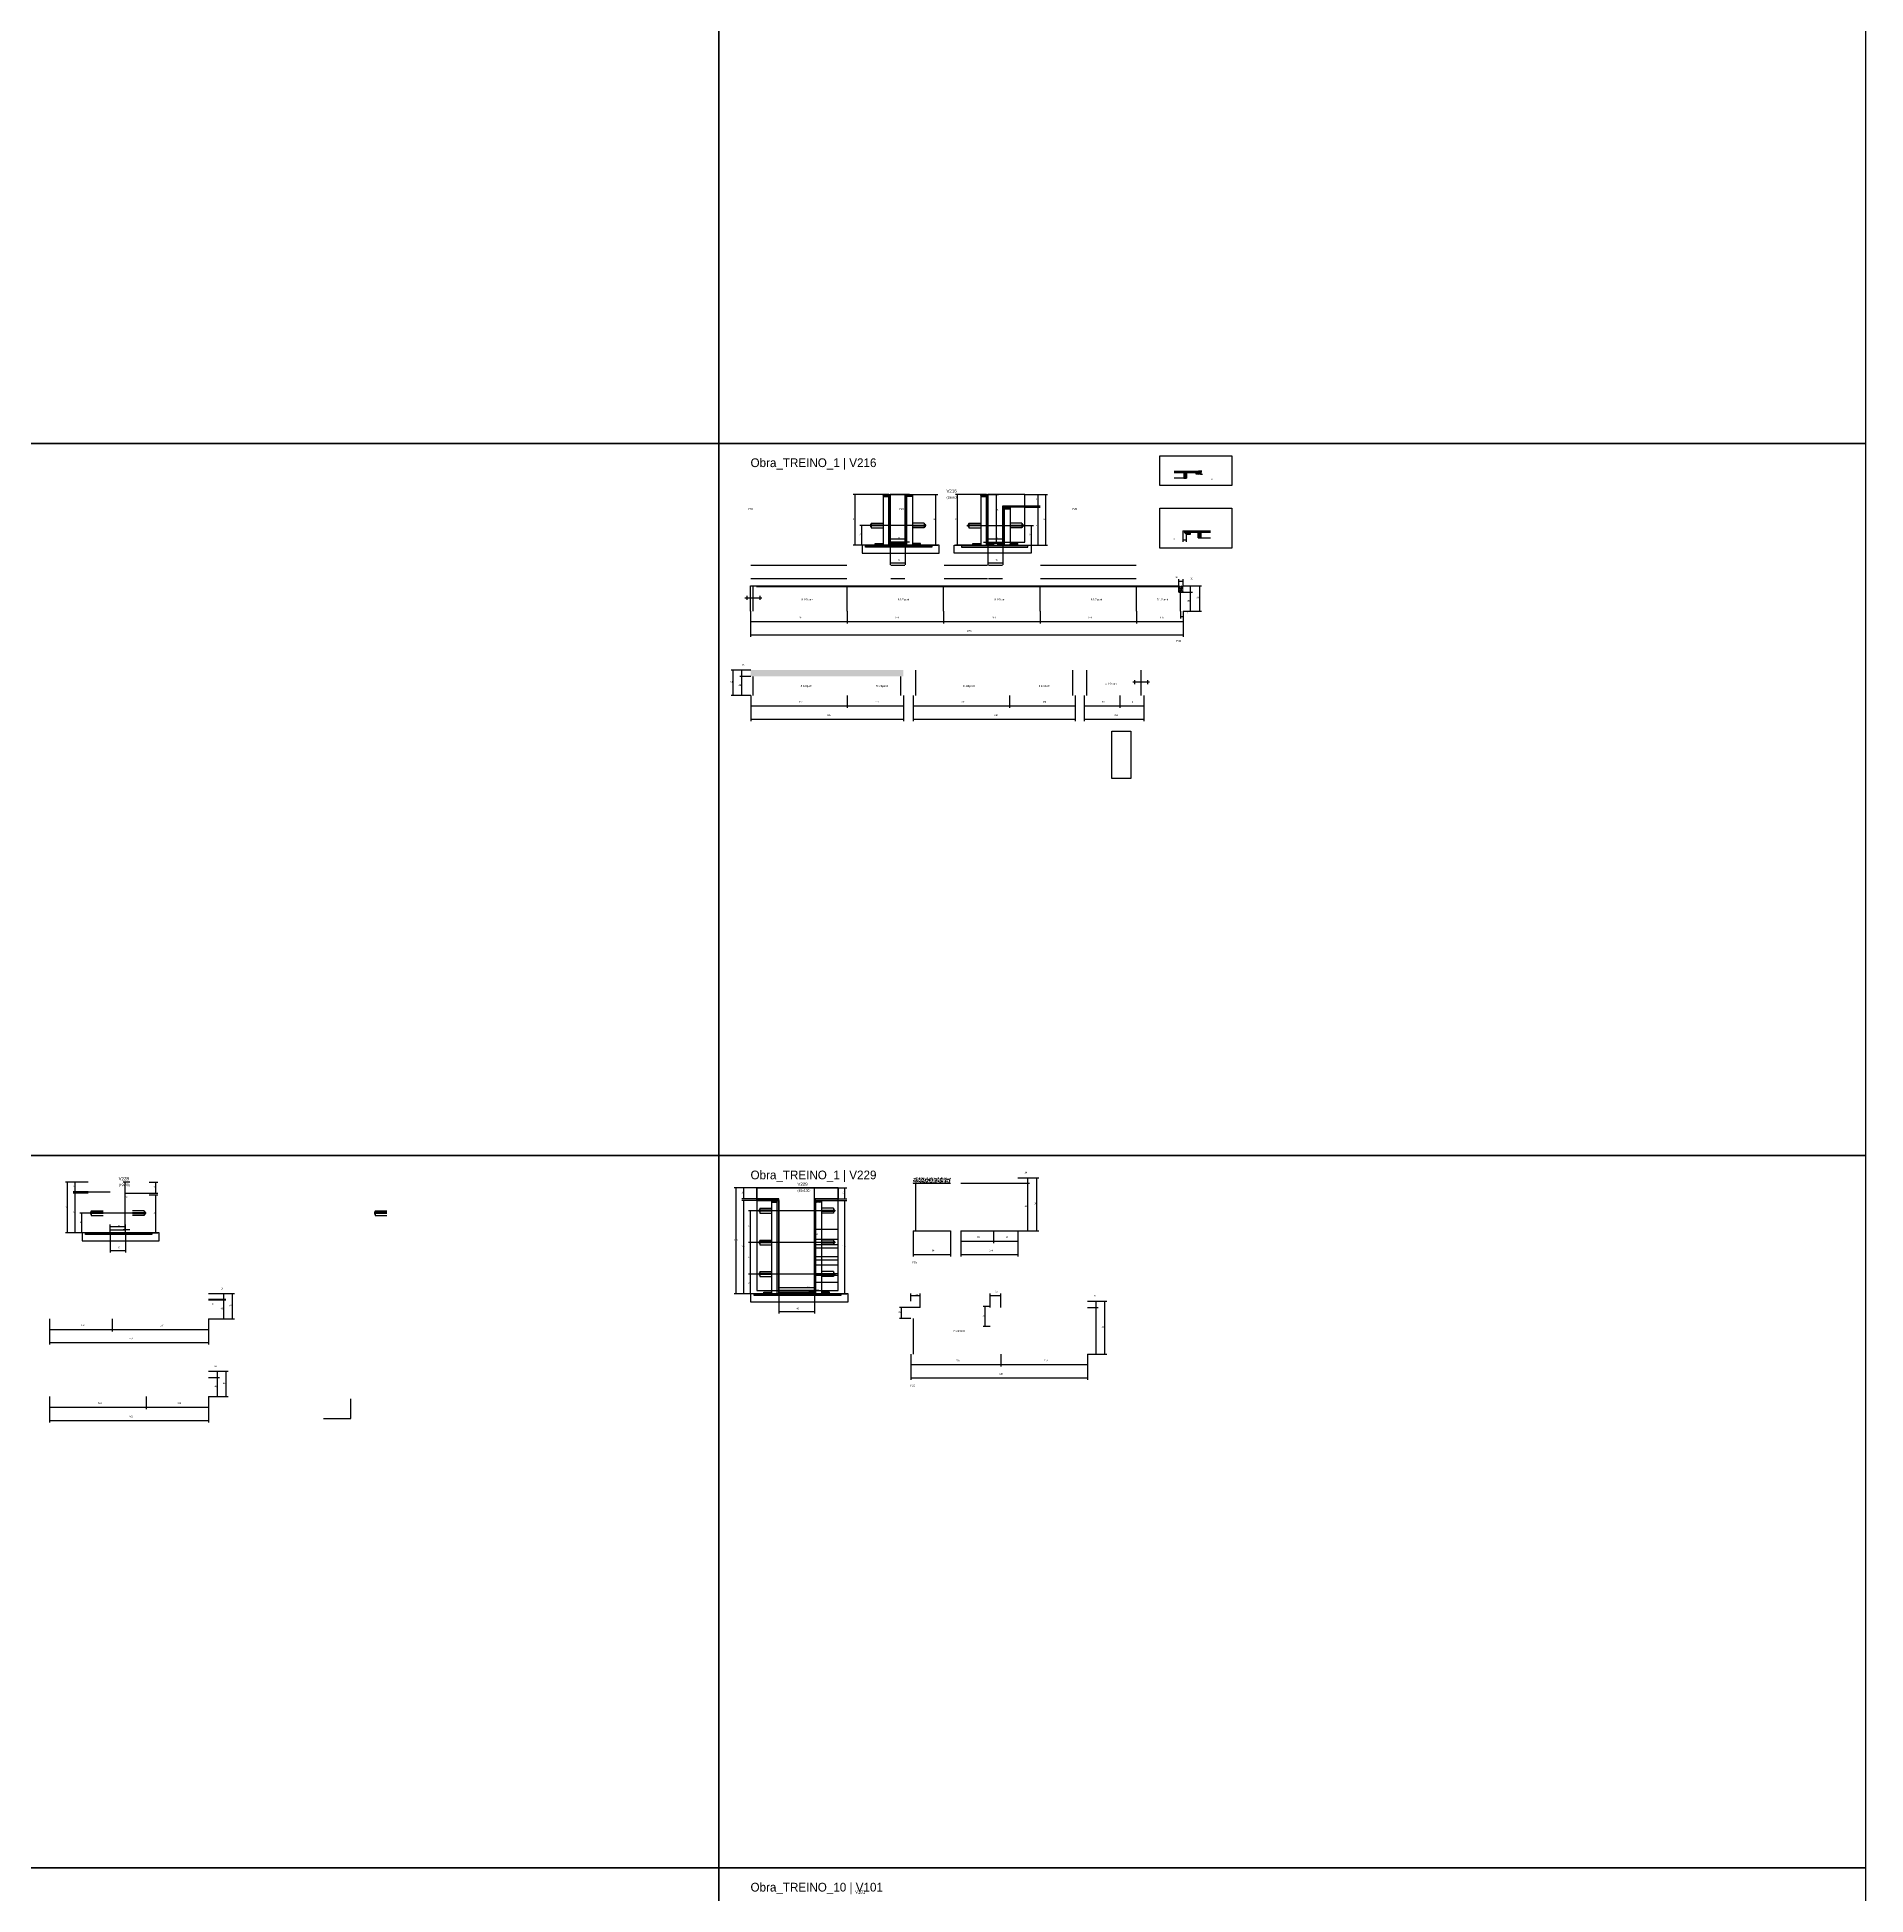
# Model space of a CAD drawing. Header units: metres. Extents: x -41 to 34840, y -36000 to 1848.
# Drawn here: x 30176 to 34800, y -12668 to -7973 of the extents above; entities that cross this region are included whole.
import ezdxf

# ---------------------------------------------------------------- set-up
doc = ezdxf.new("R2010")
doc.units = ezdxf.units.M
for name, color, linetype in [('barrote', 126, 'Continuous'), ('CELL_BORDER', 8, 'Continuous'), ('CONCRETO', 251, 'Continuous'), ('COTA', 4, 'Continuous'), ('Cota Seção (2x)', 4, 'Continuous'), ('cotas', 4, 'Continuous'), ('Hachura', 253, 'Continuous'), ('LABEL_ID', 3, 'Continuous'), ('Madeira', 126, 'Continuous'), ('NOMENCLATURA', 7, 'Continuous'), ('Painéis', 200, 'Continuous'), ('SARR_2.2x7', 40, 'Continuous'), ('SCO-___-LAJ', 4, 'Continuous'), ('TENSOR', 2, 'Continuous'), ('Texto Seção', 7, 'Continuous')]:
    doc.layers.add(name, color=color, linetype=linetype)

msp = doc.modelspace()

# ---------------------------------------------------------------- hatches: boundary and pattern name
at = {"layer": 'COTA'}
h = msp.add_hatch(dxfattribs=at)
h.set_pattern_fill('AR-CONC', scale=0.03)
h.paths.add_polyline_path([(33073.8, -9359.9), (33062.8, -9359.9), (33062.8, -9375.9), (33073.8, -9375.9)])
h = msp.add_hatch(dxfattribs=at)
h.set_pattern_fill('AR-CONC', scale=0.03)
h.paths.add_polyline_path([(32366.5, -9589), (32366.5, -9573), (32366.5, -9573), (31980.5, -9573), (31980.5, -9573), (31980.5, -9589), (31980.5, -9589), (32366.5, -9589)])
h = msp.add_hatch(dxfattribs=at)
h.set_pattern_fill('AR-CONC', scale=0.03)
h.paths.add_polyline_path([(32391.3, -10856), (32391.3, -10870), (32391.3, -10870), (32485.3, -10870), (32485.3, -10870), (32485.3, -10856), (32485.3, -10856), (32391.3, -10856)])
at = {"layer": 'Hachura'}
h = msp.add_hatch(dxfattribs=at)
h.set_pattern_fill('ANSI31', scale=0.5)
h.paths.add_polyline_path([(33082.7, -9073.6), (33075.7, -9073.6), (33075.7, -9087.6), (33082.7, -9087.6)])
h = msp.add_hatch(dxfattribs=at)
h.set_pattern_fill('ANSI31', scale=0.5)
h.paths.add_polyline_path([(33119.7, -9073.6), (33117.9, -9078), (33117.9, -9078), (33107.1, -9078), (33107.1, -9078), (33107.1, -9073.6), (33107.1, -9073.6), (33119.7, -9073.6)])
h = msp.add_hatch(dxfattribs=at)
h.set_pattern_fill('ANSI31', scale=0.5)
h.paths.add_polyline_path([(32329.3, -9134), (32329.3, -9129.6), (32329.3, -9129.6), (32315.3, -9129.6), (32315.3, -9129.6), (32315.3, -9134), (32315.3, -9134), (32329.3, -9134)])
h = msp.add_hatch(color=8, dxfattribs=at)
h.dxf.hatch_style = 1
h.paths.add_polyline_path([(32329.3, -9129.6), (32333.3, -9129.6), (32333.3, -9129.6), (32333.3, -9257.6), (32333.3, -9257.6), (32329.3, -9257.6), (32329.3, -9257.6), (32329.3, -9129.6)])
h = msp.add_hatch(color=8, dxfattribs=at)
h.dxf.hatch_style = 1
h.paths.add_polyline_path([(32375.3, -9129.6), (32371.3, -9129.6), (32371.3, -9129.6), (32371.3, -9257.6), (32371.3, -9257.6), (32375.3, -9257.6), (32375.3, -9257.6), (32375.3, -9129.6)])
h = msp.add_hatch(dxfattribs=at)
h.set_pattern_fill('ANSI31', scale=0.5)
h.paths.add_polyline_path([(32375.3, -9134), (32375.3, -9129.6), (32375.3, -9129.6), (32389.3, -9129.6), (32389.3, -9129.6), (32389.3, -9134), (32389.3, -9134), (32375.3, -9134)])
h = msp.add_hatch(dxfattribs=at)
h.set_pattern_fill('ANSI31', scale=0.5)
h.paths.add_polyline_path([(32576.2, -9134), (32576.2, -9129.6), (32576.2, -9129.6), (32562.2, -9129.6), (32562.2, -9129.6), (32562.2, -9134), (32562.2, -9134), (32576.2, -9134)])
h = msp.add_hatch(color=8, dxfattribs=at)
h.dxf.hatch_style = 1
h.paths.add_polyline_path([(32576.2, -9129.6), (32580.2, -9129.6), (32580.2, -9129.6), (32580.2, -9257.6), (32580.2, -9257.6), (32576.2, -9257.6), (32576.2, -9257.6), (32576.2, -9129.6)])
h = msp.add_hatch(color=8, dxfattribs=at)
h.dxf.hatch_style = 1
h.paths.add_polyline_path([(32622.2, -9157.6), (32618.2, -9157.6), (32618.2, -9157.6), (32618.2, -9257.6), (32618.2, -9257.6), (32622.2, -9257.6), (32622.2, -9257.6), (32622.2, -9157.6)])
h = msp.add_hatch(color=8, dxfattribs=at)
h.dxf.hatch_style = 1
h.paths.add_polyline_path([(32618.2, -9161.6), (32618.2, -9157.6), (32618.2, -9157.6), (32673.8, -9157.6), (32673.8, -9157.6), (32673.8, -9161.6), (32673.8, -9161.6), (32618.2, -9161.6)])
h = msp.add_hatch(dxfattribs=at)
h.set_pattern_fill('ANSI31', scale=0.5)
h.paths.add_polyline_path([(32622.2, -9166), (32622.2, -9161.6), (32622.2, -9161.6), (32636.2, -9161.6), (32636.2, -9161.6), (32636.2, -9166), (32636.2, -9166), (32622.2, -9166)])
h = msp.add_hatch(dxfattribs=at)
h.set_pattern_fill('ANSI31', scale=0.5)
h.paths.add_polyline_path([(33076.8, -9224.9), (33081.4, -9229.3), (33081.4, -9229.3), (33092.2, -9229.3), (33092.2, -9229.3), (33092.2, -9224.9), (33092.2, -9224.9), (33076.8, -9224.9)])
h = msp.add_hatch(dxfattribs=at)
h.set_pattern_fill('ANSI31', scale=0.5)
h.paths.add_polyline_path([(33111.4, -9224.9), (33118.4, -9224.9), (33118.4, -9238.9), (33111.4, -9238.9)])
h = msp.add_hatch(dxfattribs=at)
h.set_pattern_fill('ANSI31', scale=0.5)
h.paths.add_polyline_path([(32295.3, -9257.6), (32295.3, -9253.2), (32295.3, -9253.2), (32315.3, -9253.2), (32315.3, -9253.2), (32315.3, -9257.6), (32315.3, -9257.6), (32295.3, -9257.6)])
h = msp.add_hatch(color=8, dxfattribs=at)
h.dxf.hatch_style = 1
h.paths.add_polyline_path([(32371.3, -9253.2), (32371.3, -9249.6), (32371.3, -9249.6), (32333.3, -9249.6), (32333.3, -9249.6), (32333.3, -9253.2), (32333.3, -9253.2), (32371.3, -9253.2)])
h = msp.add_hatch(dxfattribs=at)
h.set_pattern_fill('ANSI31', scale=0.5)
h.paths.add_polyline_path([(32333.3, -9257.6), (32333.3, -9253.2), (32333.3, -9253.2), (32347.3, -9253.2), (32347.3, -9253.2), (32347.3, -9257.6), (32347.3, -9257.6), (32333.3, -9257.6)])
h = msp.add_hatch(dxfattribs=at)
h.set_pattern_fill('ANSI31', scale=0.5)
h.paths.add_polyline_path([(32371.3, -9257.6), (32371.3, -9253.2), (32371.3, -9253.2), (32357.3, -9253.2), (32357.3, -9253.2), (32357.3, -9257.6), (32357.3, -9257.6), (32371.3, -9257.6)])
h = msp.add_hatch(dxfattribs=at)
h.set_pattern_fill('ANSI31', scale=0.5)
h.paths.add_polyline_path([(32409.3, -9257.6), (32409.3, -9253.2), (32409.3, -9253.2), (32389.3, -9253.2), (32389.3, -9253.2), (32389.3, -9257.6), (32389.3, -9257.6), (32409.3, -9257.6)])
h = msp.add_hatch(dxfattribs=at)
h.set_pattern_fill('ANSI31', scale=0.5)
h.paths.add_polyline_path([(32542.2, -9257.6), (32542.2, -9253.2), (32542.2, -9253.2), (32562.2, -9253.2), (32562.2, -9253.2), (32562.2, -9257.6), (32562.2, -9257.6), (32542.2, -9257.6)])
h = msp.add_hatch(color=8, dxfattribs=at)
h.dxf.hatch_style = 1
h.paths.add_polyline_path([(32580.2, -9253.2), (32580.2, -9249.6), (32580.2, -9249.6), (32618.2, -9249.6), (32618.2, -9249.6), (32618.2, -9253.2), (32618.2, -9253.2), (32580.2, -9253.2)])
h = msp.add_hatch(dxfattribs=at)
h.set_pattern_fill('ANSI31', scale=0.5)
h.paths.add_polyline_path([(32580.2, -9257.6), (32580.2, -9253.2), (32580.2, -9253.2), (32594.2, -9253.2), (32594.2, -9253.2), (32594.2, -9257.6), (32594.2, -9257.6), (32580.2, -9257.6)])
h = msp.add_hatch(dxfattribs=at)
h.set_pattern_fill('ANSI31', scale=0.5)
h.paths.add_polyline_path([(32618.2, -9257.6), (32618.2, -9253.2), (32618.2, -9253.2), (32604.2, -9253.2), (32604.2, -9253.2), (32604.2, -9257.6), (32604.2, -9257.6), (32618.2, -9257.6)])
h = msp.add_hatch(dxfattribs=at)
h.set_pattern_fill('ANSI31', scale=0.5)
h.paths.add_polyline_path([(32656.2, -9257.6), (32656.2, -9253.2), (32656.2, -9253.2), (32636.2, -9253.2), (32636.2, -9253.2), (32636.2, -9257.6), (32636.2, -9257.6), (32656.2, -9257.6)])
h = msp.add_hatch(color=8, dxfattribs=at)
h.dxf.hatch_style = 1
h.paths.add_polyline_path([(32051.4, -10913.4), (32051.4, -10909.4), (32051.4, -10909.4), (31995.8, -10909.4), (31995.8, -10909.4), (31995.8, -10913.4), (31995.8, -10913.4), (32051.4, -10913.4)])
h = msp.add_hatch(dxfattribs=at)
h.set_pattern_fill('ANSI31', scale=0.5)
h.paths.add_polyline_path([(32047.4, -10917.8), (32047.4, -10913.4), (32047.4, -10913.4), (32033.4, -10913.4), (32033.4, -10913.4), (32033.4, -10917.8), (32033.4, -10917.8), (32047.4, -10917.8)])
h = msp.add_hatch(color=8, dxfattribs=at)
h.dxf.hatch_style = 1
h.paths.add_polyline_path([(32047.4, -10913.4), (32051.4, -10913.4), (32051.4, -10913.4), (32051.4, -11149.4), (32051.4, -11149.4), (32047.4, -11149.4), (32047.4, -11149.4), (32047.4, -10913.4)])
h = msp.add_hatch(color=8, dxfattribs=at)
h.dxf.hatch_style = 1
h.paths.add_polyline_path([(32201.4, -10913.4), (32201.4, -10909.4), (32201.4, -10909.4), (32141.4, -10909.4), (32141.4, -10909.4), (32141.4, -10913.4), (32141.4, -10913.4), (32201.4, -10913.4)])
h = msp.add_hatch(color=8, dxfattribs=at)
h.dxf.hatch_style = 1
h.paths.add_polyline_path([(32145.4, -10913.4), (32141.4, -10913.4), (32141.4, -10913.4), (32141.4, -11149.4), (32141.4, -11149.4), (32145.4, -11149.4), (32145.4, -11149.4), (32145.4, -10913.4)])
h = msp.add_hatch(dxfattribs=at)
h.set_pattern_fill('ANSI31', scale=0.5)
h.paths.add_polyline_path([(32145.4, -10917.8), (32145.4, -10913.4), (32145.4, -10913.4), (32159.4, -10913.4), (32159.4, -10913.4), (32159.4, -10917.8), (32159.4, -10917.8), (32145.4, -10917.8)])
h = msp.add_hatch(dxfattribs=at)
h.set_pattern_fill('ANSI31', scale=0.5)
h.paths.add_polyline_path([(32013.4, -11149.4), (32013.4, -11145), (32013.4, -11145), (32033.4, -11145), (32033.4, -11145), (32033.4, -11149.4), (32033.4, -11149.4), (32013.4, -11149.4)])
h = msp.add_hatch(color=8, dxfattribs=at)
h.dxf.hatch_style = 1
h.paths.add_polyline_path([(32141.4, -11145), (32141.4, -11141.4), (32141.4, -11141.4), (32051.4, -11141.4), (32051.4, -11141.4), (32051.4, -11145), (32051.4, -11145), (32141.4, -11145)])
h = msp.add_hatch(dxfattribs=at)
h.set_pattern_fill('ANSI31', scale=0.5)
h.paths.add_polyline_path([(32051.4, -11149.4), (32051.4, -11145), (32051.4, -11145), (32065.4, -11145), (32065.4, -11145), (32065.4, -11149.4), (32065.4, -11149.4), (32051.4, -11149.4)])
h = msp.add_hatch(dxfattribs=at)
h.set_pattern_fill('ANSI31', scale=0.5)
h.paths.add_polyline_path([(32089.4, -11149.4), (32089.4, -11145), (32089.4, -11145), (32103.4, -11145), (32103.4, -11145), (32103.4, -11149.4), (32103.4, -11149.4), (32089.4, -11149.4)])
h = msp.add_hatch(dxfattribs=at)
h.set_pattern_fill('ANSI31', scale=0.5)
h.paths.add_polyline_path([(32141.4, -11149.4), (32141.4, -11145), (32141.4, -11145), (32127.4, -11145), (32127.4, -11145), (32127.4, -11149.4), (32127.4, -11149.4), (32141.4, -11149.4)])
h = msp.add_hatch(dxfattribs=at)
h.set_pattern_fill('ANSI31', scale=0.5)
h.paths.add_polyline_path([(32179.4, -11149.4), (32179.4, -11145), (32179.4, -11145), (32159.4, -11145), (32159.4, -11145), (32159.4, -11149.4), (32159.4, -11149.4), (32179.4, -11149.4)])

# ---------------------------------------------------------------- linework, layer by layer
for p, q in [((32285.3, -9201.6), (32285.3, -9213.6)), ((32285.3, -9201.6), (32315.3, -9201.6)), ((32419.3, -9201.6), (32389.3, -9201.6)), ((32419.3, -9201.6), (32419.3, -9213.6)), ((32532.2, -9201.6), (32532.2, -9213.6)), ((32532.2, -9201.6), (32562.2, -9201.6)), ((32666.2, -9201.6), (32636.2, -9201.6)), ((32666.2, -9201.6), (32666.2, -9213.6)), ((32283.3, -9204.6), (32283.3, -9210.6)), ((32283.3, -9204.6), (32285.3, -9204.6)), ((32285.3, -9210.6), (32283.3, -9210.6)), ((32315.3, -9206.6), (32285.3, -9206.6)), ((32315.3, -9208.6), (32285.3, -9208.6)), ((32285.3, -9213.6), (32315.3, -9213.6)), ((32389.3, -9206.6), (32419.3, -9206.6)), ((32389.3, -9208.6), (32419.3, -9208.6)), ((32419.3, -9213.6), (32389.3, -9213.6)), ((32419.3, -9204.6), (32421.3, -9204.6)), ((32419.3, -9210.6), (32421.3, -9210.6)), ((32421.3, -9204.6), (32421.3, -9210.6)), ((32530.2, -9204.6), (32530.2, -9210.6)), ((32532.2, -9204.6), (32530.2, -9204.6)), ((32532.2, -9210.6), (32530.2, -9210.6)), ((32562.2, -9206.6), (32532.2, -9206.6)), ((32562.2, -9208.6), (32532.2, -9208.6)), ((32532.2, -9213.6), (32562.2, -9213.6)), ((32636.2, -9206.6), (32666.2, -9206.6)), ((32636.2, -9208.6), (32666.2, -9208.6)), ((32666.2, -9213.6), (32636.2, -9213.6)), ((32668.2, -9204.6), (32666.2, -9204.6)), ((32666.2, -9210.6), (32668.2, -9210.6)), ((32668.2, -9204.6), (32668.2, -9210.6)), ((32001.4, -10936.3), (32001.4, -10942.3)), ((32001.4, -10936.3), (32003.4, -10936.3)), ((32003.4, -10933.3), (32003.4, -10945.3)), ((32003.4, -10933.3), (32033.4, -10933.3)), ((32033.4, -10938.3), (32003.4, -10938.3)), ((32189.4, -10933.3), (32159.4, -10933.3)), ((32159.4, -10938.3), (32189.4, -10938.3)), ((32189.4, -10933.3), (32189.4, -10945.3)), ((32189.4, -10936.3), (32191.4, -10936.3)), ((32191.4, -10936.3), (32191.4, -10942.3)), ((30311.2, -10942.3), (30311.2, -10948.3)), ((30311.2, -10942.3), (30313.2, -10942.3)), ((30313.2, -10948.3), (30311.2, -10948.3)), ((30313.2, -10939.3), (30313.2, -10951.3)), ((30313.2, -10939.3), (30343.2, -10939.3)), ((30343.2, -10944.3), (30313.2, -10944.3)), ((30343.2, -10946.3), (30313.2, -10946.3)), ((30313.2, -10951.3), (30343.2, -10951.3)), ((30447.2, -10939.3), (30417.2, -10939.3)), ((30417.2, -10944.3), (30447.2, -10944.3)), ((30417.2, -10946.3), (30447.2, -10946.3)), ((30447.2, -10951.3), (30417.2, -10951.3)), ((30447.2, -10939.3), (30447.2, -10951.3)), ((30447.2, -10942.3), (30449.2, -10942.3)), ((30447.2, -10948.3), (30449.2, -10948.3)), ((30449.2, -10942.3), (30449.2, -10948.3)), ((31028.8, -10942.3), (31028.8, -10948.3)), ((31028.8, -10942.3), (31030.8, -10942.3)), ((31030.8, -10948.3), (31028.8, -10948.3)), ((31030.8, -10939.3), (31030.8, -10951.3)), ((31030.8, -10939.3), (31060.8, -10939.3)), ((31060.8, -10944.3), (31030.8, -10944.3)), ((31060.8, -10946.3), (31030.8, -10946.3)), ((31030.8, -10951.3), (31060.8, -10951.3)), ((32003.4, -10942.3), (32001.4, -10942.3)), ((32033.4, -10940.3), (32003.4, -10940.3)), ((32003.4, -10945.3), (32033.4, -10945.3)), ((32159.4, -10940.3), (32189.4, -10940.3)), ((32189.4, -10945.3), (32159.4, -10945.3)), ((32189.4, -10942.3), (32191.4, -10942.3)), ((32001.4, -11016.4), (32001.4, -11022.4)), ((32001.4, -11016.4), (32003.4, -11016.4)), ((32003.4, -11022.4), (32001.4, -11022.4)), ((32003.4, -11013.4), (32003.4, -11025.4)), ((32003.4, -11013.4), (32033.4, -11013.4)), ((32033.4, -11018.4), (32003.4, -11018.4)), ((32033.4, -11020.4), (32003.4, -11020.4)), ((32003.4, -11025.4), (32033.4, -11025.4)), ((32189.4, -11013.4), (32159.4, -11013.4)), ((32159.4, -11018.4), (32189.4, -11018.4)), ((32159.4, -11020.4), (32189.4, -11020.4)), ((32189.4, -11025.4), (32159.4, -11025.4)), ((32189.4, -11013.4), (32189.4, -11025.4)), ((32189.4, -11016.4), (32191.4, -11016.4)), ((32189.4, -11022.4), (32191.4, -11022.4)), ((32191.4, -11016.4), (32191.4, -11022.4)), ((32001.4, -11096.4), (32001.4, -11102.4)), ((32001.4, -11096.4), (32003.4, -11096.4)), ((32003.4, -11102.4), (32001.4, -11102.4)), ((32003.4, -11093.4), (32003.4, -11105.4)), ((32003.4, -11093.4), (32033.4, -11093.4)), ((32033.4, -11098.4), (32003.4, -11098.4)), ((32033.4, -11100.4), (32003.4, -11100.4)), ((32003.4, -11105.4), (32033.4, -11105.4)), ((32189.4, -11093.4), (32159.4, -11093.4)), ((32159.4, -11098.4), (32189.4, -11098.4)), ((32159.4, -11100.4), (32189.4, -11100.4)), ((32189.4, -11105.4), (32159.4, -11105.4)), ((32189.4, -11093.4), (32189.4, -11105.4)), ((32189.4, -11096.4), (32191.4, -11096.4)), ((32189.4, -11102.4), (32191.4, -11102.4)), ((32191.4, -11096.4), (32191.4, -11102.4))]:
    msp.add_line(p, q)
at = {"layer": 'barrote'}
for points in [[(32261.9, -9277.6), (32457, -9277.6), (32457, -9257.6), (32261.9, -9257.6)], [(32689.7, -9277.6), (32494.5, -9277.6), (32494.5, -9257.6), (32689.7, -9257.6)], [(30289.8, -11015.3), (30485, -11015.3), (30485, -10995.3), (30289.8, -10995.3)], [(31980, -11169.4), (32227.1, -11169.4), (32227.1, -11149.4), (31980, -11149.4)]]:
    msp.add_lwpolyline(points, close=True, dxfattribs=at)
at = {"layer": 'CELL_BORDER'}
for points in [[(29000, -9000), (31900, -9000), (31900, -7200), (29000, -7200)], [(31900, -9000), (34800, -9000), (34800, -7200), (31900, -7200)], [(29000, -10800), (31900, -10800), (31900, -9000), (29000, -9000)], [(31900, -10800), (34800, -10800), (34800, -9000), (31900, -9000)], [(29000, -12600), (31900, -12600), (31900, -10800), (29000, -10800)], [(31900, -12600), (34800, -12600), (34800, -10800), (31900, -10800)], [(29000, -14400), (31900, -14400), (31900, -12600), (29000, -12600)], [(31900, -14400), (34800, -14400), (34800, -12600), (31900, -12600)]]:
    msp.add_lwpolyline(points, close=True, dxfattribs=at)
at = {"layer": 'CONCRETO'}
for points in [[(32333.3, -9129.6), (32333.3, -9129.6), (32371.3, -9129.6), (32371.3, -9157.6), (32371.3, -9157.6), (32371.3, -9249.6), (32333.3, -9249.6), (32333.3, -9129.6)], [(32333.3, -9249.6), (32371.3, -9249.6), (32371.3, -9129.6), (32333.3, -9129.6)], [(32673.8, -9157.6), (32673.8, -9129.6), (32580.2, -9129.6), (32580.2, -9157.6), (32580.2, -9157.6), (32580.2, -9249.6), (32618.2, -9249.6), (32618.2, -9157.6)], [(32580.2, -9249.6), (32673.8, -9249.6), (32673.8, -9129.6), (32580.2, -9129.6)], [(32893.7, -9727.1), (32893.7, -9727.1), (32941.7, -9727.1), (32941.7, -9755.1), (32941.7, -9755.1), (32941.7, -9847.1), (32893.7, -9847.1), (32893.7, -9727.1)], [(31995.8, -10909.4), (31995.8, -10881.4), (32201.4, -10881.4), (32201.4, -10909.4), (32141.4, -10909.4), (32141.4, -11141.4), (32051.4, -11141.4), (32051.4, -10909.4)], [(31995.8, -11141.4), (32201.4, -11141.4), (32201.4, -10881.4), (31995.8, -10881.4)]]:
    msp.add_lwpolyline(points, close=True, dxfattribs=at)
at = {"layer": 'COTA'}
for p, q in [((33121.1, -9070), (33112.9, -9070)), ((33117.9, -9078), (33117.9, -9070)), ((33117.9, -9078), (33122.9, -9078)), ((32315.3, -9129.6), (32239.6, -9129.6)), ((32244.6, -9257.6), (32244.6, -9129.6)), ((32389.3, -9129.6), (32453.2, -9129.6)), ((32448.2, -9257.6), (32448.2, -9129.6)), ((32562.2, -9129.6), (32498.3, -9129.6)), ((32503.3, -9257.6), (32503.3, -9129.6)), ((32673.8, -9129.6), (32731.2, -9129.6)), ((32673.8, -9129.6), (32711.9, -9129.6)), ((32706.9, -9157.6), (32706.9, -9129.6)), ((32726.2, -9257.6), (32726.2, -9129.6)), ((32673.8, -9157.6), (32711.9, -9157.6)), ((32673.8, -9161.6), (32711.9, -9161.6)), ((32706.9, -9257.6), (32706.9, -9161.6)), ((32280, -9207.6), (32256.4, -9207.6)), ((32261.4, -9257.6), (32261.4, -9207.6)), ((32671.5, -9207.6), (32695.1, -9207.6)), ((32690.1, -9257.6), (32690.1, -9207.6)), ((33073, -9221.3), (33073, -9248.8)), ((33073, -9243.8), (33081.4, -9243.8)), ((33081.4, -9229.3), (33081.4, -9248.8)), ((32299.7, -9257.6), (32239.6, -9257.6)), ((32280, -9257.6), (32256.4, -9257.6)), ((32333.3, -9257.6), (32333.3, -9307.3)), ((32371.3, -9257.6), (32371.3, -9307.3)), ((32404.9, -9257.6), (32453.2, -9257.6)), ((32546.6, -9257.6), (32498.3, -9257.6)), ((32580.2, -9257.6), (32580.2, -9307.3)), ((32618.2, -9257.6), (32618.2, -9307.3)), ((32651.8, -9257.6), (32731.2, -9257.6)), ((32651.8, -9257.6), (32711.9, -9257.6)), ((32671.5, -9257.6), (32695.1, -9257.6)), ((32333.3, -9302.3), (32371.3, -9302.3)), ((32580.2, -9302.3), (32618.2, -9302.3)), ((31980, -9423.9), (31980, -9455.5)), ((31980, -9423.9), (31980, -9489)), ((32224, -9423.9), (32224, -9455.5)), ((32224, -9423.9), (32224, -9455.5)), ((32468, -9423.9), (32468, -9455.5)), ((32468, -9423.9), (32468, -9455.5)), ((32712, -9423.9), (32712, -9455.5)), ((32712, -9423.9), (32712, -9455.5)), ((32956, -9423.9), (32956, -9455.5)), ((32956, -9423.9), (32956, -9455.5)), ((33066.8, -9423.9), (33066.8, -9442.8)), ((33073.8, -9423.9), (33073.8, -9455.5)), ((33073.8, -9423.9), (33073.8, -9489)), ((33073.8, -9423.9), (33073.8, -9442.8)), ((31980, -9450.5), (32224, -9450.5)), ((32224, -9450.5), (32468, -9450.5)), ((32468, -9450.5), (32712, -9450.5)), ((32712, -9450.5), (32956, -9450.5)), ((32956, -9450.5), (33073.8, -9450.5)), ((33066.8, -9437.8), (33073.8, -9437.8)), ((31980, -9484), (33073.8, -9484)), ((31980.5, -9573), (31931.4, -9573)), ((31936.4, -9637), (31936.4, -9573)), ((31980.5, -9573), (31953, -9573)), ((31958, -9589), (31958, -9573)), ((31980.5, -9589), (31953, -9589)), ((31980.5, -9589), (31953, -9589)), ((31958, -9637), (31958, -9589)), ((31980.5, -9637), (31931.4, -9637)), ((31980.5, -9637), (31953, -9637)), ((31980.5, -9637), (31980.5, -9668.6)), ((31980.5, -9637), (31980.5, -9702.1)), ((31980.5, -9663.6), (32224.5, -9663.6)), ((32224.5, -9637), (32224.5, -9668.6)), ((32224.5, -9637), (32224.5, -9668.6)), ((32224.5, -9663.6), (32366.5, -9663.6)), ((32366.5, -9637), (32366.5, -9668.6)), ((32366.5, -9637), (32366.5, -9702.1)), ((32391.1, -9637), (32391.1, -9668.6)), ((32391.1, -9637), (32391.1, -9702.1)), ((32391.1, -9663.6), (32635.1, -9663.6)), ((32635.1, -9637), (32635.1, -9668.6)), ((32635.1, -9637), (32635.1, -9668.6)), ((32635.1, -9663.6), (32801.1, -9663.6)), ((32801.1, -9637), (32801.1, -9668.6)), ((32801.1, -9637), (32801.1, -9702.1)), ((32823.4, -9637), (32823.4, -9702.1)), ((32974.6, -9637), (32974.6, -9702.1)), ((31980.5, -9697.1), (32366.5, -9697.1)), ((32391.1, -9697.1), (32801.1, -9697.1)), ((32823.4, -9697.1), (32974.6, -9697.1)), ((30305.6, -10867.3), (30248.2, -10867.3)), ((30253.2, -10995.3), (30253.2, -10867.3)), ((30305.6, -10867.3), (30267.6, -10867.3)), ((30305.6, -10891.3), (30267.6, -10891.3)), ((30272.6, -10891.3), (30272.6, -10867.3)), ((30459.2, -10867.3), (30481.1, -10867.3)), ((30476.1, -10895.3), (30476.1, -10867.3)), ((31995.8, -10881.4), (31938.4, -10881.4)), ((31943.4, -11149.4), (31943.4, -10881.4)), ((31995.8, -10881.4), (31957.8, -10881.4)), ((31962.8, -10909.4), (31962.8, -10881.4)), ((32201.4, -10881.4), (32223.3, -10881.4)), ((32218.3, -10909.4), (32218.3, -10881.4)), ((30305.6, -10895.3), (30267.6, -10895.3)), ((30272.6, -10995.3), (30272.6, -10895.3)), ((30459.2, -10895.3), (30481.1, -10895.3)), ((30459.2, -10899.3), (30481.1, -10899.3)), ((30476.1, -10995.3), (30476.1, -10899.3)), ((31995.8, -10909.4), (31957.8, -10909.4)), ((31995.8, -10913.4), (31957.8, -10913.4)), ((31962.8, -11149.4), (31962.8, -10913.4)), ((32201.4, -10909.4), (32223.3, -10909.4)), ((32201.4, -10913.4), (32223.3, -10913.4)), ((32218.3, -11149.4), (32218.3, -10913.4)), ((30307.9, -10945.3), (30284.4, -10945.3)), ((30289.4, -10995.3), (30289.4, -10945.3)), ((31998.1, -10939.3), (31974.6, -10939.3)), ((31979.6, -11019.4), (31979.6, -10939.3)), ((30327.6, -10995.3), (30248.2, -10995.3)), ((30327.6, -10995.3), (30267.6, -10995.3)), ((30307.9, -10995.3), (30284.4, -10995.3)), ((30361.2, -10995.3), (30361.2, -11045)), ((30399.2, -10995.3), (30399.2, -11045)), ((30432.8, -10995.3), (30481.1, -10995.3)), ((31998.1, -11019.4), (31974.6, -11019.4)), ((31998.1, -11019.4), (31974.6, -11019.4)), ((31979.6, -11099.4), (31979.6, -11019.4)), ((32391.3, -10990), (32391.3, -11055)), ((32485.3, -10990), (32485.3, -11055)), ((32511.7, -10990), (32511.7, -11021.5)), ((32511.7, -10990), (32511.7, -11055)), ((32511.7, -11016.5), (32594.7, -11016.5)), ((32594.7, -10990), (32594.7, -11021.5)), ((32594.7, -10990), (32594.7, -11021.5)), ((32594.7, -11016.5), (32655.7, -11016.5)), ((32655.7, -10990), (32655.7, -11021.5)), ((32655.7, -10990), (32655.7, -11055)), ((30361.2, -11040), (30399.2, -11040)), ((32391.3, -11050), (32485.3, -11050)), ((32511.7, -11050), (32655.7, -11050)), ((31998.1, -11099.4), (31974.6, -11099.4)), ((31998.1, -11099.4), (31974.6, -11099.4)), ((31979.6, -11149.4), (31979.6, -11099.4)), ((30609.8, -11148.7), (30653.5, -11148.7)), ((30609.8, -11148.7), (30675.1, -11148.7)), ((30609.8, -11162.7), (30653.5, -11162.7)), ((30609.8, -11164.7), (30653.5, -11164.7)), ((30648.5, -11162.7), (30648.5, -11148.7)), ((30648.5, -11212.7), (30648.5, -11164.7)), ((30670.1, -11212.7), (30670.1, -11148.7)), ((32017.8, -11149.4), (31938.4, -11149.4)), ((32017.8, -11149.4), (31957.8, -11149.4)), ((31998.1, -11149.4), (31974.6, -11149.4)), ((32051.4, -11149.4), (32051.4, -11199.1)), ((32141.4, -11149.4), (32141.4, -11199.1)), ((32175, -11149.4), (32223.3, -11149.4)), ((32831.7, -11167.7), (32859.2, -11167.7)), ((32831.7, -11167.7), (32880.8, -11167.7)), ((32854.2, -11183.7), (32854.2, -11167.7)), ((32875.8, -11301.7), (32875.8, -11167.7)), ((30207.8, -11212.7), (30207.8, -11244.3)), ((30207.8, -11212.7), (30207.8, -11277.8)), ((30365.8, -11212.7), (30365.8, -11244.3)), ((30365.8, -11212.7), (30365.8, -11244.3)), ((30609.8, -11212.7), (30609.8, -11244.3)), ((30609.8, -11212.7), (30609.8, -11277.8)), ((30609.8, -11212.7), (30653.5, -11212.7)), ((30609.8, -11212.7), (30675.1, -11212.7)), ((32051.4, -11194.1), (32141.4, -11194.1)), ((32831.7, -11183.7), (32859.2, -11183.7)), ((32831.7, -11183.7), (32859.2, -11183.7)), ((32854.2, -11301.7), (32854.2, -11183.7)), ((30207.8, -11239.3), (30365.8, -11239.3)), ((30365.8, -11239.3), (30609.8, -11239.3)), ((30207.8, -11272.8), (30609.8, -11272.8)), ((32385.2, -11301.7), (32385.2, -11333.2)), ((32385.2, -11301.7), (32385.2, -11366.8)), ((32612.7, -11301.7), (32612.7, -11333.2)), ((32612.7, -11301.7), (32612.7, -11333.2)), ((32831.7, -11301.7), (32831.7, -11333.2)), ((32831.7, -11301.7), (32831.7, -11366.8)), ((32831.7, -11301.7), (32859.2, -11301.7)), ((32831.7, -11301.7), (32880.8, -11301.7)), ((30609.8, -11345.3), (30637.3, -11345.3)), ((30609.8, -11345.3), (30658.9, -11345.3)), ((30609.8, -11361.3), (30637.3, -11361.3)), ((30609.8, -11361.3), (30637.3, -11361.3)), ((30632.3, -11361.3), (30632.3, -11345.3)), ((30632.3, -11409.3), (30632.3, -11361.3)), ((30653.9, -11409.3), (30653.9, -11345.3)), ((32385.2, -11328.2), (32612.7, -11328.2)), ((32612.7, -11328.2), (32831.7, -11328.2)), ((32385.2, -11361.8), (32831.7, -11361.8)), ((30207.8, -11409.3), (30207.8, -11440.9)), ((30207.8, -11409.3), (30207.8, -11474.4)), ((30207.8, -11435.9), (30451.8, -11435.9)), ((30451.8, -11409.3), (30451.8, -11440.9)), ((30451.8, -11409.3), (30451.8, -11440.9)), ((30451.8, -11435.9), (30609.8, -11435.9)), ((30609.8, -11409.3), (30609.8, -11440.9)), ((30609.8, -11409.3), (30609.8, -11474.4)), ((30609.8, -11409.3), (30637.3, -11409.3)), ((30609.8, -11409.3), (30658.9, -11409.3)), ((30207.8, -11469.4), (30609.8, -11469.4))]:
    msp.add_line(p, q, dxfattribs=at)
at = {"layer": 'Cota Seção (2x)'}
for p, q in [((32382.3, -9129.6), (32365.8, -9129.6)), ((32370.8, -9249.6), (32370.8, -9129.6)), ((32569.2, -9129.6), (32606.7, -9129.6)), ((32601.7, -9249.6), (32601.7, -9129.6)), ((32333.3, -9257.6), (32333.3, -9236.6)), ((32333.3, -9241.6), (32371.3, -9241.6)), ((32371.3, -9257.6), (32371.3, -9236.6)), ((32580.2, -9257.6), (32580.2, -9236.6)), ((32580.2, -9241.6), (32618.2, -9241.6)), ((32618.2, -9257.6), (32618.2, -9236.6)), ((32382.3, -9249.6), (32365.8, -9249.6)), ((32569.2, -9249.6), (32606.7, -9249.6)), ((33062.8, -9359.9), (33062.8, -9343.2)), ((33062.8, -9348.2), (33073.8, -9348.2)), ((33073.8, -9359.9), (33073.8, -9343.2)), ((33073.8, -9359.9), (33097.4, -9359.9)), ((33073.8, -9359.9), (33120.6, -9359.9)), ((33073.8, -9375.9), (33097.4, -9375.9)), ((33073.8, -9375.9), (33097.4, -9375.9)), ((33092.4, -9375.9), (33092.4, -9359.9)), ((33092.4, -9423.9), (33092.4, -9375.9)), ((33115.6, -9423.9), (33115.6, -9359.9)), ((33073.8, -9423.9), (33097.4, -9423.9)), ((33073.8, -9423.9), (33120.6, -9423.9)), ((32823.4, -9637), (32823.4, -9668.6)), ((32823.4, -9663.6), (32913.6, -9663.6)), ((32913.6, -9637), (32913.6, -9668.6)), ((32913.6, -9637), (32913.6, -9668.6)), ((32913.6, -9663.6), (32974.6, -9663.6)), ((32974.6, -9637), (32974.6, -9668.6)), ((30410.2, -10867.3), (30393.7, -10867.3)), ((30398.7, -10987.3), (30398.7, -10867.3)), ((32152.4, -10881.4), (32136.4, -10881.4)), ((32141.4, -11141.4), (32141.4, -10881.4)), ((32655.7, -10856), (32685.7, -10856)), ((32655.7, -10856), (32709.1, -10856)), ((32655.7, -10870), (32685.7, -10870)), ((32655.7, -10870), (32685.7, -10870)), ((32680.7, -10870), (32680.7, -10856)), ((32680.7, -10990), (32680.7, -10870)), ((32704.1, -10990), (32704.1, -10856)), ((30361.2, -10995.3), (30361.2, -10974.3)), ((30361.2, -10979.3), (30399.2, -10979.3)), ((30399.2, -10995.3), (30399.2, -10974.3)), ((30410.2, -10987.3), (30393.7, -10987.3)), ((32655.7, -10990), (32685.7, -10990)), ((32655.7, -10990), (32709.1, -10990)), ((30609.8, -11162.7), (30631.6, -11162.7)), ((30609.8, -11164.7), (30631.6, -11164.7)), ((30626.6, -11164.7), (30626.6, -11162.7)), ((32051.4, -11149.4), (32051.4, -11128.4)), ((32051.4, -11133.4), (32141.4, -11133.4)), ((32152.4, -11141.4), (32136.4, -11141.4)), ((32141.4, -11149.4), (32141.4, -11128.4)), ((32385.2, -11167.7), (32385.2, -11149)), ((32385.2, -11154), (32408.7, -11154)), ((32408.7, -11183.7), (32408.7, -11149)), ((32585.7, -11183.7), (32585.7, -11148.4)), ((32585.7, -11153.4), (32612.7, -11153.4)), ((32612.7, -11183.7), (32612.7, -11148.4)), ((32408.7, -11183.7), (32356.6, -11183.7)), ((32385.2, -11211.7), (32356.6, -11211.7)), ((32361.6, -11211.7), (32361.6, -11183.7)), ((32585.7, -11181.7), (32568.4, -11181.7)), ((32573.4, -11231.7), (32573.4, -11181.7)), ((32585.7, -11231.7), (32568.4, -11231.7))]:
    msp.add_line(p, q, dxfattribs=at)
at = {"layer": 'Cotas'}
for points in [[(33014.7, -9031.3), (33196.6, -9031.3), (33196.6, -9106.5), (33014.7, -9106.5)], [(33014.7, -9163.6), (33196.6, -9163.6), (33196.6, -9265), (33014.7, -9265)]]:
    msp.add_lwpolyline(points, close=True, dxfattribs=at)
at = {"layer": 'Madeira'}
for points in [[(33082.7, -9073.6), (33082.7, -9087.6), (33051.3, -9087.6)], [(33111.4, -9224.9), (33111.4, -9238.9), (33142.8, -9238.9)]]:
    msp.add_lwpolyline(points, dxfattribs=at)
for points in [[(33082.7, -9087.6), (33082.7, -9073.6), (33075.7, -9073.6), (33075.7, -9087.6)], [(33107.1, -9073.6), (33119.7, -9073.6), (33117.9, -9078), (33107.1, -9078)], [(32329.3, -9134), (32329.3, -9129.6), (32315.3, -9129.6), (32315.3, -9134)], [(32329.3, -9129.6), (32315.3, -9129.6), (32315.3, -9257.6), (32329.3, -9257.6)], [(32375.3, -9134), (32375.3, -9129.6), (32389.3, -9129.6), (32389.3, -9134)], [(32375.3, -9129.6), (32389.3, -9129.6), (32389.3, -9257.6), (32375.3, -9257.6)], [(32576.2, -9134), (32576.2, -9129.6), (32562.2, -9129.6), (32562.2, -9134)], [(32576.2, -9129.6), (32562.2, -9129.6), (32562.2, -9257.6), (32576.2, -9257.6)], [(32622.2, -9166), (32622.2, -9161.6), (32636.2, -9161.6), (32636.2, -9166)], [(32622.2, -9161.6), (32636.2, -9161.6), (32636.2, -9257.6), (32622.2, -9257.6)], [(33092.2, -9224.9), (33076.8, -9224.9), (33081.4, -9229.3), (33092.2, -9229.3)], [(33111.4, -9238.9), (33111.4, -9224.9), (33118.4, -9224.9), (33118.4, -9238.9)], [(32261.9, -9277.6), (32457, -9277.6), (32457, -9257.6), (32261.9, -9257.6)], [(32295.3, -9257.6), (32295.3, -9253.2), (32315.3, -9253.2), (32315.3, -9257.6)], [(32333.3, -9257.6), (32333.3, -9253.2), (32347.3, -9253.2), (32347.3, -9257.6)], [(32371.3, -9257.6), (32371.3, -9253.2), (32357.3, -9253.2), (32357.3, -9257.6)], [(32409.3, -9257.6), (32409.3, -9253.2), (32389.3, -9253.2), (32389.3, -9257.6)], [(32689.7, -9277.6), (32494.5, -9277.6), (32494.5, -9257.6), (32689.7, -9257.6)], [(32542.2, -9257.6), (32542.2, -9253.2), (32562.2, -9253.2), (32562.2, -9257.6)], [(32580.2, -9257.6), (32580.2, -9253.2), (32594.2, -9253.2), (32594.2, -9257.6)], [(32618.2, -9257.6), (32618.2, -9253.2), (32604.2, -9253.2), (32604.2, -9257.6)], [(32656.2, -9257.6), (32656.2, -9253.2), (32636.2, -9253.2), (32636.2, -9257.6)], [(32047.4, -10917.8), (32047.4, -10913.4), (32033.4, -10913.4), (32033.4, -10917.8)], [(32047.4, -10913.4), (32033.4, -10913.4), (32033.4, -11149.4), (32047.4, -11149.4)], [(32145.4, -10917.8), (32145.4, -10913.4), (32159.4, -10913.4), (32159.4, -10917.8)], [(32145.4, -10913.4), (32159.4, -10913.4), (32159.4, -11149.4), (32145.4, -11149.4)], [(31980, -11169.4), (32227.1, -11169.4), (32227.1, -11149.4), (31980, -11149.4)], [(32013.4, -11149.4), (32013.4, -11145), (32033.4, -11145), (32033.4, -11149.4)], [(32051.4, -11149.4), (32051.4, -11145), (32065.4, -11145), (32065.4, -11149.4)], [(32089.4, -11149.4), (32089.4, -11145), (32103.4, -11145), (32103.4, -11149.4)], [(32141.4, -11149.4), (32141.4, -11145), (32127.4, -11145), (32127.4, -11149.4)], [(32179.4, -11149.4), (32179.4, -11145), (32159.4, -11145), (32159.4, -11149.4)]]:
    msp.add_lwpolyline(points, close=True, dxfattribs=at)
at = {"layer": 'NOMENCLATURA'}
for p, q in [((31970.6, -9385.4), (31970.6, -9395.4)), ((32003.4, -9385.4), (32003.4, -9395.4)), ((31965.6, -9390.4), (32008.4, -9390.4)), ((32989, -9603.5), (32946.2, -9603.5)), ((32951.2, -9598.5), (32951.2, -9608.5)), ((32984, -9598.5), (32984, -9608.5)), ((30969.1, -11464.7), (30969.1, -11414.4)), ((30899.9, -11464.7), (30969.1, -11464.7))]:
    msp.add_line(p, q, dxfattribs=at)
at = {"layer": 'Painéis'}
for p, q in [((33051.3, -9070), (33121.1, -9070)), ((33051.3, -9073.6), (33119.7, -9073.6)), ((32333.3, -9257.6), (32333.3, -9129.6)), ((32371.3, -9257.6), (32371.3, -9129.6)), ((32580.2, -9257.6), (32580.2, -9129.6)), ((32618.2, -9157.6), (32673.8, -9157.6)), ((32618.2, -9161.6), (32618.2, -9157.6)), ((32618.2, -9257.6), (32618.2, -9161.6)), ((32673.8, -9161.6), (32673.8, -9157.6)), ((33073, -9221.3), (33142.9, -9221.3)), ((33076.8, -9224.9), (33142.8, -9224.9)), ((32333.3, -9249.6), (32371.3, -9249.6)), ((32333.3, -9253.2), (32333.3, -9249.6)), ((32371.3, -9253.2), (32371.3, -9249.6)), ((32580.2, -9249.6), (32618.2, -9249.6)), ((32580.2, -9253.2), (32580.2, -9249.6)), ((32618.2, -9253.2), (32618.2, -9249.6)), ((31980, -9359.9), (33062.8, -9359.9)), ((31980, -9423.9), (31980, -9359.9)), ((32224, -9423.9), (32224, -9359.9)), ((32468, -9423.9), (32468, -9359.9)), ((32712, -9423.9), (32712, -9359.9)), ((32956, -9423.9), (32956, -9359.9)), ((33062.8, -9375.9), (33062.8, -9359.9)), ((33062.8, -9375.9), (33073.8, -9375.9)), ((30305.6, -10891.3), (30361.2, -10891.3)), ((32391.3, -10870), (32485.3, -10870)), ((32511.7, -10870), (32655.7, -10870)), ((30399.2, -10895.3), (30459.2, -10895.3)), ((31995.8, -10909.4), (32051.4, -10909.4)), ((31995.8, -10913.4), (31995.8, -10909.4)), ((32051.4, -10913.4), (32051.4, -10909.4)), ((32051.4, -11149.4), (32051.4, -10913.4)), ((32141.4, -10909.4), (32201.4, -10909.4)), ((32141.4, -10913.4), (32141.4, -10909.4)), ((32141.4, -11149.4), (32141.4, -10913.4)), ((32201.4, -10913.4), (32201.4, -10909.4)), ((30361.2, -10987.3), (30399.2, -10987.3)), ((32391.3, -10990), (32485.3, -10990)), ((32511.7, -10990), (32655.7, -10990)), ((32051.4, -11141.4), (32141.4, -11141.4)), ((32051.4, -11145), (32051.4, -11141.4)), ((32141.4, -11145), (32141.4, -11141.4))]:
    msp.add_line(p, q, dxfattribs=at)
for points in [[(32329.3, -9129.6), (32333.3, -9129.6), (32333.3, -9257.6), (32329.3, -9257.6)], [(32375.3, -9129.6), (32371.3, -9129.6), (32371.3, -9257.6), (32375.3, -9257.6)], [(32576.2, -9129.6), (32580.2, -9129.6), (32580.2, -9257.6), (32576.2, -9257.6)], [(32618.2, -9161.6), (32618.2, -9157.6), (32673.8, -9157.6), (32673.8, -9161.6)], [(32622.2, -9161.6), (32618.2, -9161.6), (32618.2, -9257.6), (32622.2, -9257.6)], [(32371.3, -9253.2), (32371.3, -9249.6), (32333.3, -9249.6), (32333.3, -9253.2)], [(32580.2, -9253.2), (32580.2, -9249.6), (32618.2, -9249.6), (32618.2, -9253.2)], [(32051.4, -10913.4), (32051.4, -10909.4), (31995.8, -10909.4), (31995.8, -10913.4)], [(32047.4, -10913.4), (32051.4, -10913.4), (32051.4, -11149.4), (32047.4, -11149.4)], [(32201.4, -10913.4), (32201.4, -10909.4), (32141.4, -10909.4), (32141.4, -10913.4)], [(32145.4, -10913.4), (32141.4, -10913.4), (32141.4, -11149.4), (32145.4, -11149.4)], [(32141.4, -11145), (32141.4, -11141.4), (32051.4, -11141.4), (32051.4, -11145)]]:
    msp.add_lwpolyline(points, close=True, dxfattribs=at)
at = {"layer": 'SARR_2.2x7'}
for p, q in [((31981, -9307.9), (32223.3, -9307.9)), ((31981, -9341.9), (32223.3, -9341.9)), ((32334.3, -9307.9), (32370.3, -9307.9)), ((32334.3, -9341.9), (32370.3, -9341.9)), ((32469.3, -9307.9), (32579.3, -9307.9)), ((32469.3, -9341.9), (32579.3, -9341.9)), ((32581.3, -9307.9), (32617.3, -9307.9)), ((32581.3, -9341.9), (32617.3, -9341.9)), ((32713.3, -9307.9), (32955.3, -9307.9)), ((32713.3, -9341.9), (32955.3, -9341.9)), ((31987, -9423.9), (31987, -9359.9)), ((31995, -9362.1), (32224, -9362.1)), ((32224, -9362.1), (32468, -9362.1)), ((32468, -9362.1), (32712, -9362.1)), ((32712, -9362.1), (32956, -9362.1)), ((32956, -9362.1), (33062.8, -9362.1)), ((33066.8, -9423.9), (33066.8, -9375.9)), ((32397.7, -9637), (32397.7, -9573)), ((32794.6, -9637), (32794.6, -9573)), ((32830.4, -9637), (32830.4, -9573)), ((32967.6, -9637), (32967.6, -9573)), ((31987, -9637), (31987, -9589)), ((32359.9, -9637), (32359.9, -9589)), ((32397.9, -10990), (32397.9, -10870)), ((32142, -10986.3), (32200, -10986.3)), ((32142, -11011.6), (32200, -11011.6)), ((32142, -11025.1), (32200, -11025.1)), ((32142, -11033.3), (32200, -11033.3)), ((32142, -11054.9), (32200, -11054.9)), ((32142, -11063.9), (32200, -11063.9)), ((32142, -11076.5), (32200, -11076.5)), ((32142, -11098.1), (32200, -11098.1)), ((32142, -11102.6), (32200, -11102.6)), ((32142, -11119.8), (32200, -11119.8)), ((32392.2, -11301.7), (32392.2, -11211.7))]:
    msp.add_line(p, q, dxfattribs=at)
at = {"layer": 'SCO-___-LAJ'}
for points in [[(32270.9, -9258.9), (32438.2, -9258.9), (32438.2, -9262.1), (32270.9, -9262.1)], [(32680.7, -9258.9), (32513.3, -9258.9), (32513.3, -9262.1), (32680.7, -9262.1)], [(30298.8, -10996.6), (30466.1, -10996.6), (30466.1, -10999.8), (30298.8, -10999.8)], [(31989, -11150.7), (32208.3, -11150.7), (32208.3, -11153.9), (31989, -11153.9)]]:
    msp.add_lwpolyline(points, close=True, dxfattribs=at)
at = {"layer": 'TENSOR'}
for p, q in [((32424.3, -9207.6), (32280, -9207.6)), ((32527.2, -9207.6), (32671.5, -9207.6)), ((30452.2, -10945.3), (30307.9, -10945.3)), ((32194.4, -10939.3), (31998.1, -10939.3)), ((32194.4, -11019.4), (31998.1, -11019.4)), ((32194.4, -11099.4), (31998.1, -11099.4))]:
    msp.add_line(p, q, dxfattribs=at)

# ---------------------------------------------------------------- texts
at = {"layer": 'COTA'}
for s, p in [('2', (33145.1, -9092.5)), ('14', (32701.4, -9143.6)), ('64', (32239.1, -9193.6)), ('64', (32442.7, -9193.6)), ('64', (32497.8, -9193.6)), ('64', (32720.7, -9193.6)), ('25', (32255.9, -9232.6)), ('25', (32684.6, -9232.6)), ('48', (32701.4, -9209.6)), ('4', (33049, -9243.8)), ('19', (32352.3, -9296.8)), ('19', (32599.2, -9296.8)), ('7', (33082.7, -9429.8)), ('244', (32102, -9442.4)), ('244', (32346, -9442.4)), ('1094', (32526.9, -9475.8)), ('244', (32590, -9442.4)), ('244', (32834, -9442.4)), ('118', (33014.9, -9442.4)), ('16', (31958, -9562)), ('64', (31928.3, -9605)), ('48', (31949.9, -9613)), ('244', (32102.5, -9655.5)), ('142', (32295.5, -9655.5)), ('244', (32513.1, -9655.5)), ('166', (32718.1, -9655.5)), ('386', (32173.5, -9688.9)), ('410', (32596.1, -9689)), ('151', (32899, -9689)), ('12', (30267.1, -10879.3)), ('14', (30470.6, -10881.3)), ('14', (31957.3, -10895.4)), ('14', (32212.8, -10895.4)), ('64', (30247.7, -10931.3)), ('50', (30267.1, -10945.3)), ('25', (30283.9, -10970.3)), ('48', (30470.6, -10947.3)), ('40', (31974.1, -10979.4)), ('19', (30380.2, -11034.5)), ('134', (31937.9, -11015.4)), ('118', (31957.3, -11031.4)), ('118', (32212.8, -11031.4)), ('83', (32553.2, -11008.3)), ('61', (32625.2, -11008.4)), ('40', (31974.1, -11059.4)), ('94', (32438.3, -11041.9)), ('144', (32583.7, -11042)), ('25', (31974.1, -11124.4)), ('14', (30640.4, -11137.7)), ('16', (32846.1, -11156.7)), ('48', (30640.4, -11188.7)), ('64', (30662, -11180.7)), ('45', (32096.4, -11188.6)), ('158', (30286.8, -11231.1)), ('402', (30408.8, -11264.7)), ('244', (30487.8, -11231.2)), ('118', (32846.1, -11242.7)), ('134', (32867.6, -11234.7)), ('16', (30624.2, -11334.3)), ('228', (32499, -11320.1)), ('446', (32608.5, -11353.7)), ('219', (32722.2, -11320.1)), ('48', (30624.2, -11385.3)), ('64', (30645.8, -11377.3)), ('244', (30329.8, -11427.8)), ('158', (30530.8, -11427.7)), ('402', (30408.8, -11461.3))]:
    msp.add_text(s, height=4, dxfattribs=at).set_placement(p)
at = {"layer": 'Cota Seção (2x)'}
for s, p in [('60', (32370.8, -9169.6)), ('60', (32601.7, -9169.6)), ('19', (32352.3, -9241.6)), ('19', (32599.2, -9241.6)), ('11', (33054.3, -9340.1)), ('16', (33092.4, -9343.4)), ('64', (33107.5, -9391.9)), ('48', (33084.3, -9399.9)), ('90', (32868.5, -9655.4)), ('61', (32944.1, -9655.5)), ('14', (32672.6, -10844.9)), ('60', (30398.7, -10907.3)), ('120', (32672.6, -10930)), ('134', (32695.9, -10923)), ('19', (30380.2, -10979.3)), ('130', (32141.4, -11001.1)), ('2', (30618.6, -11176.8)), ('45', (32122.4, -11133.4)), ('24', (32397, -11154)), ('27', (32599.2, -11145.3)), ('28', (32353.5, -11197.7)), ('50', (32565.3, -11206.7))]:
    msp.add_text(s, height=4, dxfattribs=at).set_placement(p)
at = {"layer": 'LABEL_ID'}
for s, p in [('Obra_TREINO_1 | V216', (31980, -9060)), ('Obra_TREINO_1 | V229', (31980, -10860)), ('Obra_TREINO_10 | V101', (31980, -12660))]:
    msp.add_text(s, height=22, dxfattribs=at).set_placement(p)
at = {"layer": 'NOMENCLATURA'}
for s, p in [('P30', (31973.3, -9168.1)), ('P29', (32355.2, -9168.1)), ('P28', (32793.4, -9168.1)), ('8 1/2pont', (32108.4, -9397.1)), ('8 1/2pont', (32352.4, -9397.1)), ('8 1/2pont', (32596.4, -9397.1)), ('8 1/2pont', (32840.4, -9397.1)), ('5 1/2pont', (33007.5, -9397.1)), ('P30', (33056.4, -9501.9)), ('8 1/2pont', (32106.8, -9615.8)), ('5 1/2pont', (32297.8, -9615.8)), ('8 1/2pont', (32517.5, -9615.8)), ('5 1/2pont', (32708.5, -9615.8)), ('4 1/2pont', (32877, -9610.2)), ('P15', (32388.8, -11072)), ('7 1/2pont', (32492.6, -11245.8)), ('P23', (32384.3, -11383.7))]:
    msp.add_text(s, height=5, dxfattribs=at).set_placement(p)
at = {"layer": 'Texto Seção'}
for s, height, p in [('V216', 8, (32475.5, -9124.6)), ('(19x60)', 6, (32475.5, -9139.6)), ('V228', 8, (30382.4, -10862.3)), ('(19x60)', 6, (30382.4, -10877.3)), ('V229', 8, (32098.6, -10876.4)), ('(45x130)', 6, (32098.6, -10891.4)), ('V101', 8, (32244.5, -12665))]:
    msp.add_text(s, height=height, dxfattribs=at).set_placement(p)

doc.saveas('drawing.dxf')
